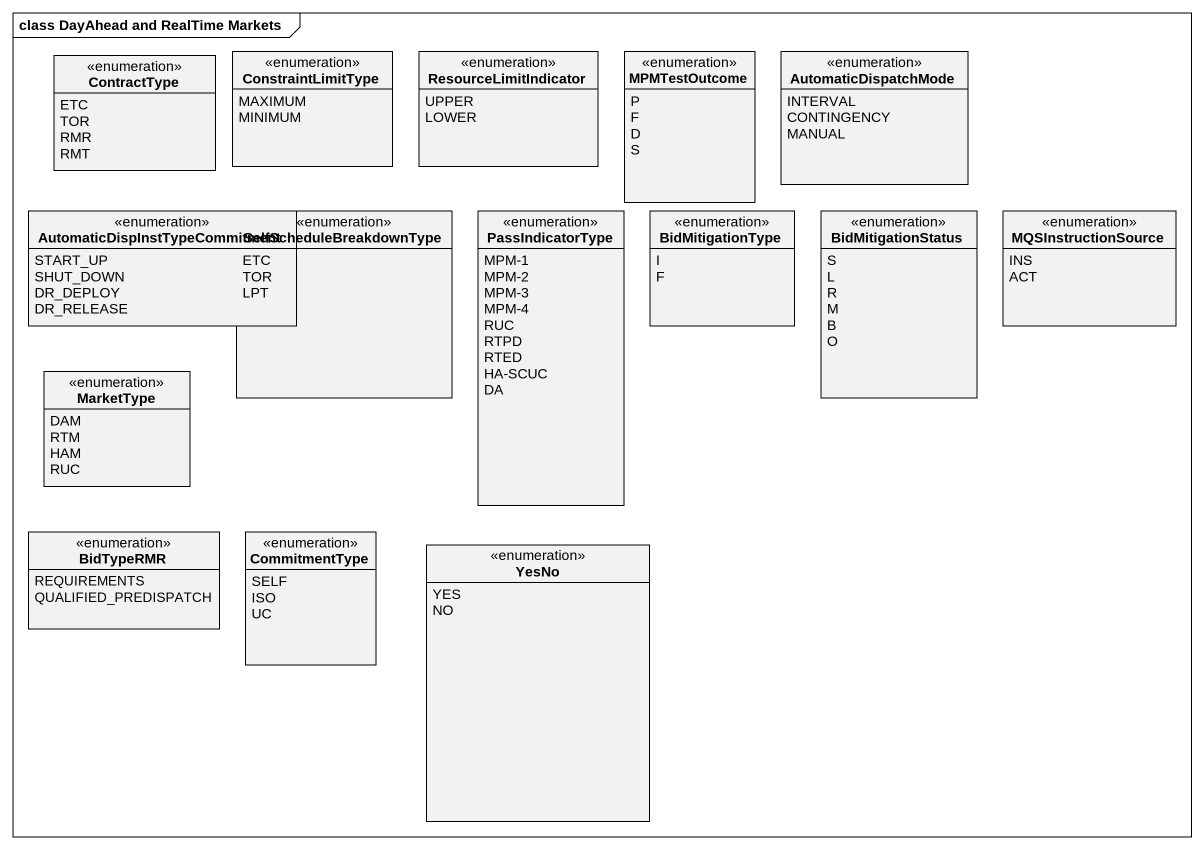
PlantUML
@startuml
mainframe class DayAhead and RealTime Markets
hide circle
hide empty members
enum ConstraintLimitType {
  MAXIMUM
  MINIMUM
}
enum ResourceLimitIndicator {
  UPPER
  LOWER
}
enum MPMTestOutcome {
  P
  F
  D
  S
}
enum AutomaticDispatchMode {
  INTERVAL
  CONTINGENCY
  MANUAL
}
enum ContractType {
  ETC
  TOR
  RMR
  RMT
}
enum "AutomaticDispInstTypeCommitment" as AutomaticDispInstTypeCommitm {
  START_UP
  SHUT_DOWN
  DR_DEPLOY
  DR_RELEASE
}
enum SelfScheduleBreakdownType {
  ETC
  TOR
  LPT
}
enum PassIndicatorType {
  MPM-1
  MPM-2
  MPM-3
  MPM-4
  RUC
  RTPD
  RTED
  HA-SCUC
  DA
}
enum BidMitigationType {
  I
  F
}
enum BidMitigationStatus {
  S
  L
  R
  M
  B
  O
}
enum MQSInstructionSource {
  INS
  ACT
}
enum MarketType {
  DAM
  RTM
  HAM
  RUC
}
enum BidTypeRMR {
  REQUIREMENTS
  QUALIFIED_PREDISPATCH
}
enum CommitmentType {
  SELF
  ISO
  UC
}
enum YesNo {
  YES
  NO
}
@enduml
